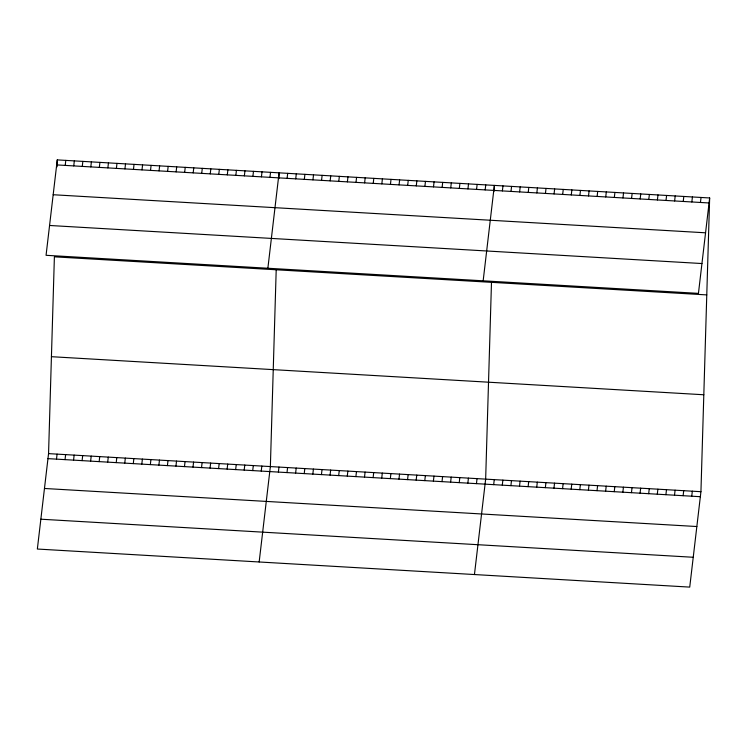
<?xml version="1.0" encoding="UTF-8"?>
<svg xmlns="http://www.w3.org/2000/svg" width="747" height="747" viewBox="0 0 747 747"><rect width="100%" height="100%" fill="white"/><g stroke="black" fill="none" stroke-linecap="round" stroke-linejoin="round"><path stroke-width="1.12" d="M709.65 197.964L698.445 293.375L46.062 255.306L57.267 159.895L709.65 197.964L700.938 491.694L689.733 587.105L37.35 549.036L48.555 453.625L54.391 256.828L706.774 294.897M57.061 166.824L57.267 159.895M276.203 269.77L270.367 466.567L259.162 561.977M278.911 178.608L279.079 172.837L267.874 268.248M491.489 282.329L485.653 479.135L474.448 574.546M494.197 191.176L494.365 185.405L483.16 280.807M65.213 165.404L65.801 160.39M73.748 165.899L74.336 160.894M82.273 166.394L82.861 161.389M56.501 459.134L57.089 454.129M90.807 166.898L91.395 161.884M65.036 459.629L65.624 454.624M99.342 167.393L99.93 162.388M73.561 460.133L74.149 455.119M107.867 167.888L108.455 162.883M82.095 460.628L82.684 455.614M116.401 168.392L116.99 163.378M124.926 168.887L125.524 163.882M90.62 461.123L91.218 456.118M99.155 461.627L99.743 456.613M133.461 169.382L134.049 164.377M107.689 462.122L108.278 457.108M141.995 169.886L142.584 164.872M116.215 462.617L116.803 457.612M150.52 170.381L151.109 165.376M124.749 463.121L125.337 458.107M159.055 170.876L159.643 165.871M133.283 463.616L133.872 458.602M167.589 171.38L168.178 166.366M141.809 464.111L142.397 459.106M176.115 171.875L176.703 166.861M150.343 464.606L150.931 459.601M184.649 172.37L185.237 167.365M158.878 465.11L159.466 460.096M193.184 172.874L193.772 167.86M167.403 465.605L167.991 460.6M201.709 173.369L202.297 168.355M175.937 466.1L176.525 461.095M210.243 173.864L210.831 168.859M218.778 174.368L219.366 169.354M184.472 466.604L185.06 461.59M192.997 467.099L193.585 462.094M227.303 174.863L227.891 169.849M201.531 467.594L202.12 462.589M235.837 175.358L236.425 170.353M210.056 468.098L210.645 463.084M244.362 175.853L244.951 170.848M218.591 468.593L219.179 463.588M252.897 176.357L253.485 171.343M261.431 176.852L262.02 171.847M227.125 469.088L227.714 464.083M235.65 469.592L236.239 464.578M269.956 177.347L270.545 172.342M244.185 470.087L244.773 465.073M252.719 470.582L253.308 465.577M287.1 178.356L287.688 173.341M261.245 471.086L261.833 466.072M295.709 178.85L296.307 173.846M304.328 179.355L304.916 174.35M278.388 472.085L278.976 467.071M312.937 179.859L313.525 174.845M286.997 472.59L287.586 467.575M321.546 180.363L322.134 175.349M295.616 473.084L296.204 468.08M330.155 180.867L330.744 175.853M304.225 473.589L304.813 468.584M338.774 181.362L339.362 176.357M312.834 474.093L313.423 469.079M347.383 181.866L347.971 176.862M321.443 474.597L322.032 469.583M355.992 182.371L356.58 177.366M330.062 475.101L330.65 470.087M364.601 182.875L365.19 177.861M338.671 475.596L339.259 470.591M373.22 183.379L373.808 178.365M347.28 476.1L347.869 471.096M381.829 183.874L382.417 178.869M355.889 476.605L356.478 471.6M390.438 184.378L391.026 179.373M364.508 477.109L365.096 472.095M399.047 184.882L399.636 179.878M373.117 477.613L373.705 472.599M407.666 185.387L408.254 180.372M381.726 478.108L382.315 473.103M416.275 185.891L416.863 180.877M390.336 478.612L390.924 473.607M424.884 186.395L425.473 181.381M398.954 479.116L399.542 474.112M433.493 186.89L434.082 181.885M407.563 479.621L408.151 474.606M442.112 187.394L442.7 182.389M416.172 480.125L416.761 475.111M450.721 187.899L451.309 182.894M424.782 480.629L425.37 475.615M459.33 188.403L459.919 183.388M433.391 481.124L433.988 476.119M467.939 188.907L468.528 183.893M442.009 481.628L442.597 476.623M476.558 189.402L477.146 184.397M450.618 482.132L451.207 477.128M485.167 189.906L485.755 184.901M459.228 482.637L459.816 477.622M467.837 483.141L468.425 478.127M502.386 190.915L502.974 185.9M476.455 483.636L477.044 478.631M510.995 191.419L511.583 186.405M519.613 191.923L520.201 186.909M493.674 484.644L494.262 479.639M528.222 192.418L528.811 187.413M502.283 485.148L502.871 480.134M536.832 192.922L537.42 187.917M510.901 485.653L511.49 480.638M545.441 193.426L546.029 188.412M519.51 486.157L520.099 481.143M554.059 193.931L554.648 188.916M528.12 486.652L528.708 481.647M562.668 194.435L563.257 189.421M536.729 487.156L537.317 482.151M571.278 194.93L571.866 189.925M545.347 487.66L545.936 482.646M579.887 195.434L580.475 190.429M553.957 488.164L554.545 483.15M588.505 195.938L589.094 190.933M562.566 488.669L563.154 483.654M597.114 196.442L597.703 191.428M571.175 489.164L571.763 484.159M605.724 196.947L606.312 191.932M579.793 489.668L580.382 484.663M614.333 197.451L614.921 192.437M588.403 490.172L588.991 485.167M622.951 197.946L623.54 192.941M597.012 490.676L597.6 485.662M631.56 198.45L632.149 193.445M605.621 491.181L606.209 486.166M640.17 198.954L640.758 193.94M614.239 491.685L614.828 486.671M648.779 199.458L649.367 194.444M622.849 492.18L623.437 487.175M657.397 199.963L657.986 194.948M631.458 492.684L632.046 487.679M666.007 200.457L666.595 195.453M640.067 493.188L640.655 488.174M674.616 200.962L675.204 195.957M648.676 493.692L649.264 488.678M683.225 201.466L683.813 196.461M657.295 494.197L657.883 489.182M691.834 201.97L692.432 196.956M665.904 494.691L666.492 489.687M700.453 202.474L701.041 197.46M674.513 495.196L675.101 490.191M683.122 495.7L683.71 490.695M691.741 496.204L692.329 491.19M56.679 164.91L709.062 202.969M53.177 194.734L705.56 232.803M49.563 225.473L701.947 263.542M51.431 356.692L703.814 394.761M48.555 453.625L700.938 491.694M47.967 458.639L700.35 496.708M44.465 488.473L696.848 526.532M40.852 519.202L693.235 557.271"/></g></svg>
